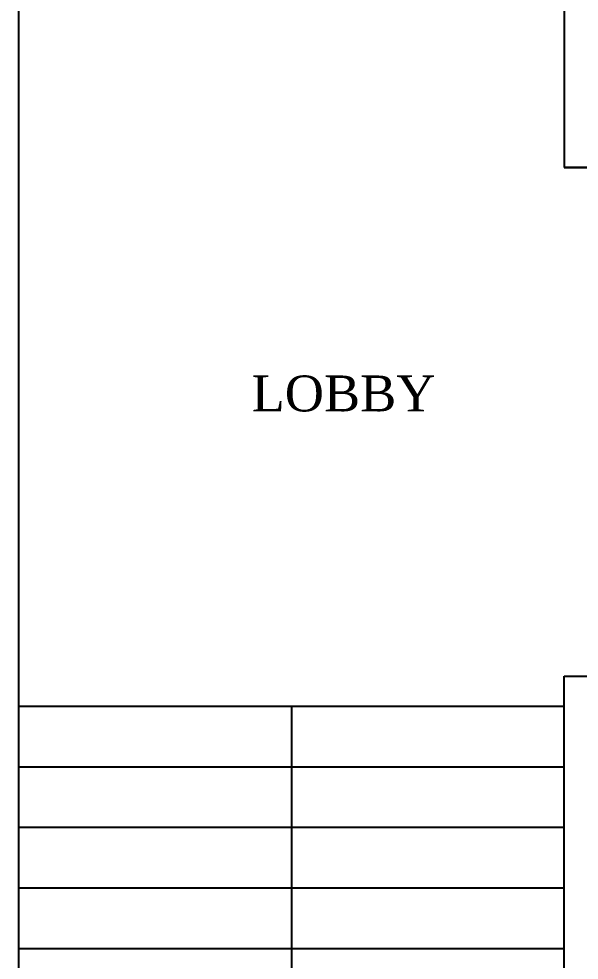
# Model space of a CAD drawing. Header units: inches. Extents: x 440 to 818, y -93 to 250.
# Drawn here: x 467 to 506, y 34 to 99.5 of the extents above; entities that cross this region are included whole.
import ezdxf

# ---------------------------------------------------------------- set-up
doc = ezdxf.new("R2010")
doc.units = ezdxf.units.IN
doc.header["$LTSCALE"] = 5
doc.header["$MEASUREMENT"] = 0
doc.styles.get("Standard").update_dxf_attribs({"font": 'arial.ttf'})
doc.dimstyles.get("Standard").update_dxf_attribs({"dimtxt": 0.18, "dimasz": 0.18, "dimexe": 0.18, "dimexo": 0.0625, "dimgap": 0.09, "dimtad": 0, "dimtih": 1, "dimtoh": 1, "dimdec": 4, "dimzin": 0, "dimdsep": 46, "dimtxsty": 'Standard', "dimcen": 0.09, "dimadec": 0, "dimazin": 0, "dimtfac": 1, "dimtdec": 4, "dimtofl": 0, "dimtmove": 0, "dimatfit": 3, "dimfxl": 1, "dimtolj": 1, "dimtzin": 0, "dimarcsym": 0})

# ---------------------------------------------------------------- blocks, each defined once
blk = doc.blocks.new('*D36')
at = {"color": 0, "lineweight": -2, "transparency": 16777216}
for p, q in [((504.98, 89.14), (515.27, 89.14)), ((515.09, 88.96), (515.09, 73.56)), ((515.09, 53.899), (515.09, 69.299)), ((504.98, 53.719), (515.27, 53.719))]:
    blk.add_line(p, q, dxfattribs=at)
at = {"color": 0, "transparency": 16777216}
for points in [[(515.06, 88.96), (515.12, 88.96), (515.09, 89.14)], [(515.06, 53.899), (515.12, 53.899), (515.09, 53.719)]]:
    blk.add_solid(points, dxfattribs=at)
at = {"layer": 'Defpoints', "color": 0, "transparency": 16777216}
for p in [(504.918, 89.14), (504.918, 53.719), (515.09, 53.719)]:
    blk.add_point(p, dxfattribs=at)
at = {"color": 0, "transparency": 16777216, "insert": (515.09, 71.429), "char_height": 0.18, "attachment_point": 5}
blk.add_mtext("\\A1;{\\fTimes New Roman|b0|i0|c0|p18;\\H22.22222x;7'}", dxfattribs=at)

msp = doc.modelspace()

# ---------------------------------------------------------------- linework, layer by layer
for p, q in [((466.9678, 51.61109), (466.9678, 100.52459)), ((504.91793, 100.52459), (504.91793, 89.13956)), ((504.91793, 89.13956), (509.13461, 89.13956)), ((504.91793, 51.61109), (504.91793, 53.71944)), ((504.91793, 53.71944), (507.02627, 53.71944)), ((466.9678, -76.99768), (466.9678, 51.61109)), ((504.91793, 51.61109), (466.9678, 51.61109)), ((485.94287, 51.61109), (485.94287, -28.50585)), ((504.91793, -76.99768), (504.91793, 51.61109)), ((504.91793, 47.39441), (466.9678, 47.39441)), ((504.91793, 43.17773), (466.9678, 43.17773)), ((504.91793, 38.96105), (466.9678, 38.96105)), ((504.91793, 34.74437), (466.9678, 34.74437))]:
    msp.add_line(p, q)

# ---------------------------------------------------------------- texts
at = {"insert": (483.17363, 74.65276), "char_height": 2.5, "attachment_point": 1}
msp.add_mtext('{\\fTimes New Roman|b0|i0|c0|p18;LOBBY}', dxfattribs=at)

# ---------------------------------------------------------------- dimensions: what is measured, and where the dimension line sits
dim = msp.add_linear_dim(base=(515.09022, 53.71944), p1=(504.91793, 89.13956), p2=(504.91793, 53.71944), angle=90, text="{\\fTimes New Roman|b0|i0|c0|p18;\\H22.22222x;7'}", dimstyle='Standard')
dim.commit()
dim.dimension.update_dxf_attribs({"geometry": '*D36', "text_midpoint": (515.09022, 71.4295), "dimtype": 160})

doc.saveas('drawing.dxf')
